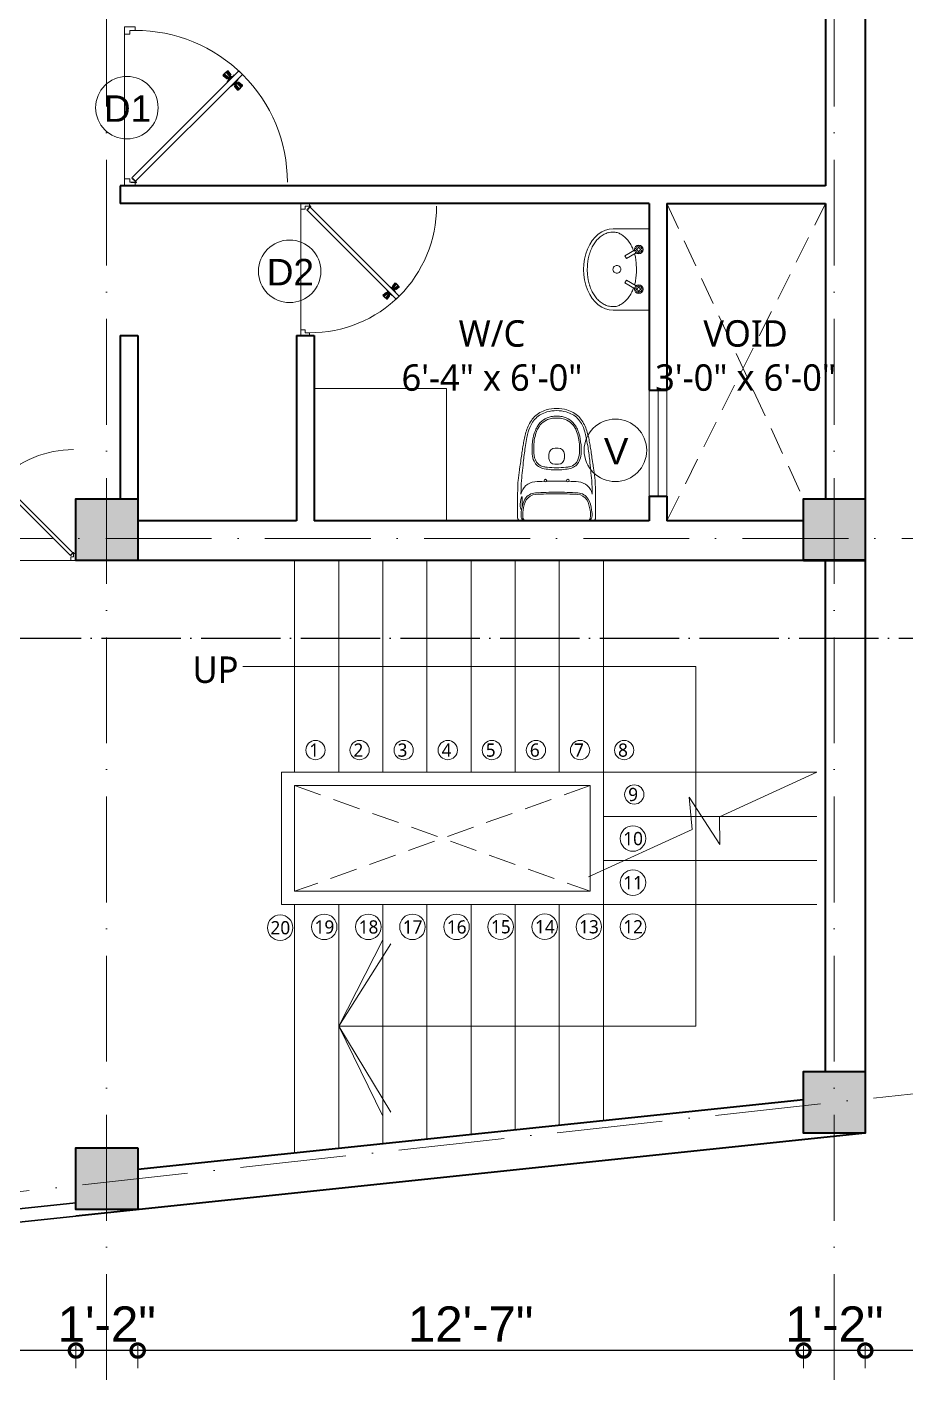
# Model space of a CAD drawing. Header units: inches. Extents: x -71 to 2682309, y -3332 to 801571.
# Drawn here: x 2657715.2 to 2657914.5, y 800659.9 to 800966 of the extents above; entities that cross this region are included whole.
import ezdxf

# ---------------------------------------------------------------- set-up
doc = ezdxf.new("R2010")
doc.units = ezdxf.units.IN
doc.header["$MEASUREMENT"] = 0
doc.header["$PDMODE"] = 99
for name, pattern in [('ACAD_ISO02W100', [15, 12, -3]), ('ACAD_ISO04W100', [30, 24, -3, 0, -3]), ('ACAD_ISO10W100', [18, 12, -3, 0, -3]), ('HIDDEN2', [0.1875, 0.125, -0.0625]), ('SOLID', [0])]:
    doc.linetypes.add(name, pattern=pattern)
for name, color, linetype, lineweight in [('CONC. OUTLINE RA', 150, 'Continuous', 40), ('dimension EA', 251, 'Continuous', 5), ('ele 4', 114, 'Continuous', 9), ('elev 2', 20, 'Continuous', 25), ('FIXTURES', 23, 'Continuous', 9), ('HATCH RA', 8, 'Continuous', 9), ('Overhang EA', 164, 'HIDDEN2', 5), ('PUERTAS', 7, 'Continuous', 13), ('stair EA', 132, 'Continuous', 5), ('STAIR PLAN AND ELEV RA', 124, 'Continuous', 20), ('TEXTURE EA', 8, 'ACAD_ISO10W100', 9), ('wall EA', 24, 'Continuous', 40), ('WALL RA', 42, 'Continuous', 50), ('WALL__HALF_NEW', 42, 'Continuous', 30), ('Win EA', 114, 'Continuous', 5)]:
    doc.layers.add(name, color=color, linetype=linetype, lineweight=lineweight)
for name, color, linetype in [('HACTH', 7, 'Continuous'), ('lettring', 7, 'Continuous'), ('text EA', 7, 'Continuous')]:
    doc.layers.add(name, color=color, linetype=linetype)
doc.styles.add('EAPL', font='arial.ttf', dxfattribs={"height": 8})
doc.styles.get("Standard").update_dxf_attribs({"font": 'arial.ttf'})
doc.dimstyles.new('EA Copy of 1-8', dxfattribs={"dimtxt": 8, "dimasz": 6, "dimexe": 4, "dimexo": 6, "dimgap": 2, "dimtad": 1, "dimdec": 0, "dimzin": 0, "dimdsep": 46, "dimlunit": 3, "dimtxsty": 'EAPL', "dimblk": 'DOTSMALL', "dimcen": -0.09, "dimdle": 6, "dimclrd": 256, "dimclre": 256, "dimclrt": 256, "dimadec": 0, "dimazin": 0, "dimtfac": 8, "dimtdec": 0, "dimtix": 1, "dimtmove": 0, "dimatfit": 3, "dimldrblk": 'OPEN30', "dimfxl": 1, "dimfxlon": 1, "dimtolj": 1, "dimtzin": 0, "dimlwd": -1, "dimlwe": -1, "dimarcsym": 0})

# ---------------------------------------------------------------- blocks, each defined once
blk = doc.blocks.new('COLUMN')
at = {"layer": 'HACTH', "lineweight": 30, "transparency": 33554541}
h = blk.add_hatch(color=256, dxfattribs=at)
h.dxf.hatch_style = 1
h.paths.add_polyline_path([(2659104.19, 784576.38), (2659090.19, 784576.38), (2659090.19, 784562.38), (2659104.19, 784562.38)])
at = {"layer": 'CONC. OUTLINE RA'}
blk.add_lwpolyline([(2659090.19, 784576.38), (2659104.19, 784576.38), (2659104.19, 784562.38), (2659090.19, 784562.38)], close=True, dxfattribs=at)
blk = doc.blocks.new('inodor.')
at = {"layer": 'FIXTURES'}
for p, q in [((-0.246, 0.02), (-0.246, 0.15)), ((0.217, 0.0912), (0.217, 0.15)), ((0.246, 0.02), (0.246, 0.15)), ((0, 0), (-0.226, 0)), ((0.226, 0), (0, 0))]:
    blk.add_line(p, q, dxfattribs=at)
for points in [[(0.01, 0.4589, 0.007027), (0, 0.459, 0.007027), (-0.01, 0.4589, 0.007027)], [(-0.0121, 0.3572, 0.008513), (0, 0.357, 0.008513), (0.0121, 0.3572)], [(-0.2211, 0.0693, -0.08544), (-0.1997, 0.1377, -0.239157), (-0.1333, 0.1768, -0.016156), (0, 0.181)], [(-0.2112, 0.0677, -0.085204), (-0.191, 0.1327, -0.237532), (-0.1326, 0.1669, -0.016156), (0, 0.171, -0.016156)], [(-0.1377, 0.2467, -0.007095), (-0.0772, 0.2497, -0.016156)], [(-0.0635, 0.2501, -0.007449), (0.0001, 0.251, -0.016156)], [(0.0635, 0.2501, 0.007449), (-0.0001, 0.251, 0.016156)], [(0.2211, 0.0693, 0.08544), (0.1997, 0.1377, 0.239157), (0.1333, 0.1768, 0.016156), (0, 0.181)], [(0.2112, 0.0677, 0.085204), (0.191, 0.1327, 0.237532), (0.1327, 0.1669, 0.016156), (0, 0.171, 0.016156)], [(0.1377, 0.2467, 0.007095), (0.0772, 0.2497, 0.016156)], [(-0.1947, 0, -0.302605), (-0.2228, 0.0216, -0.077585), (-0.2211, 0.0693, -0.004437)], [(0.1947, 0, 0.302605), (0.2228, 0.0216, 0.077585), (0.2211, 0.0693, 0.004437)]]:
    blk.add_lwpolyline(points, format="xyb", dxfattribs=at)
for centre in [(-0.0705, 0.254), (0.0705, 0.254)]:
    blk.add_circle(centre, 0.008, dxfattribs=at)
for centre, radius, start, end in [((-0.027, 0.5421), 0.1612, 118.93048, 134.32098), ((-0.0073, 0.5111), 0.1979, 106.94922, 119.59914), ((0.0106, 0.4624), 0.2357, 107.76105, 117.78456), ((-0.0037, 0.457), 0.251, 89.14556, 104.11723), ((0, 0.458), 0.237, 90, 105), ((0.0037, 0.457), 0.251, 75.88277, 90.85444), ((0, 0.458), 0.237, 75, 90), ((-0.0106, 0.4624), 0.2357, 62.21544, 72.23895), ((0.0073, 0.5111), 0.1979, 60.40086, 73.05078), ((0.027, 0.5421), 0.1612, 45.67902, 61.06952), ((0.0287, 0.5029), 0.2285, 137.45374, 158.47838), ((-0.0053, 0.5203), 0.1778, 148.10609, 166.7742), ((-0.0299, 0.5438), 0.1447, 134.8393, 150.85872), ((0.0264, 0.5059), 0.173, 147.15489, 158.07455), ((-0.0265, 0.5405), 0.1495, 119.15565, 134.85781), ((-0.02, 0.5397), 0.1157, 123.11965, 148.72117), ((-0.0549, 0.5591), 0.066, 136.368, 151.72993), ((0.0096, 0.5066), 0.1491, 119.9381, 138.87188), ((-0.0172, 0.5503), 0.1086, 99.40647, 127.45796), ((-0.0158, 0.5343), 0.1126, 98.81673, 115.76904), ((-0.005, 0.4865), 0.1736, 88.22004, 100), ((-0.0202, 0.5525), 0.106, 97.8783, 97.99982), ((-0.005, 0.4865), 0.1616, 88.22004, 100), ((0.005, 0.4865), 0.1736, 80, 91.77996), ((0.005, 0.4865), 0.1616, 80, 91.77996), ((0.0158, 0.5343), 0.1126, 64.23096, 81.18327), ((0.0202, 0.5525), 0.106, 82.00018, 82.1217), ((0.0172, 0.5503), 0.1086, 52.54204, 80.59353), ((-0.0096, 0.5066), 0.1491, 41.12812, 60.0619), ((0.02, 0.5397), 0.1157, 31.27883, 56.88035), ((0.0265, 0.5405), 0.1495, 45.14219, 60.84435), ((0.0549, 0.5591), 0.066, 28.27007, 43.632), ((-0.0264, 0.5059), 0.173, 21.92545, 32.84511), ((0.0299, 0.5438), 0.1447, 29.14128, 45.1607), ((-0.0287, 0.5029), 0.2285, 21.52162, 42.54626), ((0.0053, 0.5203), 0.1778, 13.2258, 31.89391), ((3.3385, -0.1783), 3.6096, 168.96347, 169.54888), ((1.9474, 0.0287), 2.2055, 166.34606, 167.32186), ((-2.0212, 0.8332), 1.8598, 348.9001, 350.49375), ((0.0914, 0.479), 0.2957, 158.62573, 166.25), ((0.3012, 0.4245), 0.4987, 164.10771, 168.24279), ((0.0856, 0.4786), 0.2381, 157.30466, 175.17999), ((0.2462, 0.4501), 0.3912, 169.49214, 176.99611), ((0.108, 0.4746), 0.2508, 159.23433, 169.21768), ((-0.0144, 0.5238), 0.1189, 146.00206, 160.52528), ((0.0144, 0.5238), 0.1189, 19.47472, 33.99794), ((-0.108, 0.4746), 0.2508, 10.78232, 20.76567), ((-0.0856, 0.4786), 0.2381, 4.82001, 22.69534), ((-0.2462, 0.4501), 0.3912, 3.00389, 10.50786), ((-0.3012, 0.4245), 0.4987, 11.75721, 15.89229), ((-0.0914, 0.479), 0.2957, 13.75, 21.37427), ((2.0212, 0.8332), 1.8598, 189.50625, 191.0999), ((-1.9474, 0.0287), 2.2055, 12.67814, 13.65394), ((-3.3385, -0.1783), 3.6096, 10.45112, 11.03653), ((1.4962, 0.1679), 1.7347, 171.00795, 172.36947), ((-1.4983, 0.6625), 1.3005, 350.10224, 351.7743), ((2.6372, 0.0516), 2.865, 171.49747, 173.37575), ((0.2, 0.4492), 0.3551, 172.00263, 184.67475), ((0.2845, 0.4587), 0.4291, 178.40569, 186.19484), ((-0.0088, 0.4189), 0.04, 91.61035, 178.1961), ((0.0088, 0.4189), 0.04, 1.8039, 88.38965), ((-0.2845, 0.4587), 0.4291, 353.80516, 1.59431), ((-0.2, 0.4492), 0.3551, 355.32525, 7.99737), ((-2.6372, 0.0516), 2.865, 6.62425, 8.50253), ((1.4983, 0.6625), 1.3005, 188.2257, 189.89776), ((-1.4962, 0.1679), 1.7347, 7.63053, 8.99205), ((0.3906, 0.2338), 0.6316, 169.33468, 171.92886), ((24.5701, -3.2455), 25.0595, 171.63952, 171.74931), ((-7.4261, 1.0747), 7.2506, 353.51267, 354.51799), ((-0.0457, 0.4256), 0.1084, 182.81716, 207.24811), ((-0.0472, 0.425), 0.0958, 187.5458, 223.004), ((-0.0663, 0.4115), 0.0836, 205.157, 254.34811), ((-0.0745, 0.3991), 0.0581, 222.77648, 264.10841), ((-0.0571, 0.4156), 0.0779, 252.50256, 268.58197), ((0.3365, 0.408), 0.3855, 178.1961, 182.1137), ((-0.0108, 0.3952), 0.038, 182.1137, 268.04905), ((0.0108, 0.3952), 0.038, 271.95095, 357.8863), ((-0.3365, 0.408), 0.3855, 357.8863, 1.8039), ((0.0571, 0.4156), 0.0779, 271.41803, 287.49744), ((0.0745, 0.3991), 0.0581, 275.89159, 317.22352), ((0.0663, 0.4115), 0.0836, 285.65189, 334.843), ((0.0472, 0.425), 0.0958, 316.996, 352.4542), ((0.0457, 0.4256), 0.1084, 332.75189, 357.18284), ((7.4261, 1.0747), 7.2506, 185.48201, 186.48733), ((-24.5701, -3.2455), 25.0595, 8.25069, 8.36048), ((-0.3906, 0.2338), 0.6316, 8.07114, 10.66532), ((-7.5503, 1.1579), 7.3631, 352.95074, 353.48555), ((1.934, 0.136), 2.1592, 176.82606, 179.11181), ((0.0024, 0.7408), 0.4198, 257.44549, 269.67915), ((0.0216, 1.439), 1.1042, 265.81342, 268.87997), ((-0.0216, 1.439), 1.1042, 271.12003, 274.18658), ((-0.0024, 0.7408), 0.4198, 270.32085, 282.55451), ((-1.934, 0.136), 2.1592, 0.88819, 3.17394), ((7.5503, 1.1579), 7.3631, 186.51445, 187.04926), ((1.934, 0.136), 2.1801, 176.89091, 179.63193), ((-0.1274, 0.1472), 0.1, 95.91249, 167.1561), ((0.1274, 0.1472), 0.1, 12.8439, 84.08751), ((-1.934, 0.136), 2.1801, 0.36807, 3.10909), ((0.2195, 0.1488), 0.00279, 14.85125, 154.69891), ((0.0235, 0.0968), 0.2056, 358.35429, 14.85125), ((0.1809, 0.0924), 0.0481, 339.92654, 358.2641), ((-0.226, 0.02), 0.02, 180, 270), ((-0.0694, 0.0399), 0.1446, 168.91936, 188.79266), ((-0.1915, 0.021), 0.021, 188.79266, 269.99231), ((0.1915, 0.021), 0.021, 270, 351.19966), ((0.0694, 0.0399), 0.1446, 351.19966, 11.07295), ((0.2218, 0.0774), 0.0046, 254.91375, 339.92654), ((0.226, 0.02), 0.02, 270, 0)]:
    blk.add_arc(centre, radius, start, end, dxfattribs=at)
blk = doc.blocks.new('sds')
at = {"layer": 'FIXTURES'}
for p, q in [((-2218.56, -25975.94), (-2230.13, -25975.94)), ((-2230.13, -26001.99), (-2230.13, -25975.94)), ((-2227.24, -25982.55), (-2227.51, -25982.55)), ((-2227.23, -25982.8), (-2227.51, -25982.8)), ((-2226.88, -25982.19), (-2226.88, -25981.92)), ((-2226.88, -25983.15), (-2226.88, -25983.42)), ((-2226.63, -25982.19), (-2226.63, -25981.92)), ((-2226.63, -25983.15), (-2226.63, -25983.42)), ((-2226.28, -25982.55), (-2226.01, -25982.55)), ((-2226.27, -25982.8), (-2226.01, -25982.8)), ((-2225.93, -25983.77), (-2222.84, -25985.59)), ((-2225.4, -25982.92), (-2222.33, -25984.73)), ((-2222.84, -25985.59), (-2222.33, -25984.73)), ((-2210.38, -25987.33), (-2210.61, -25985.7)), ((-2210.31, -25988.99), (-2210.38, -25987.33)), ((-2226.05, -25989.04), (-2225.98, -25990.85)), ((-2225.93, -25994.26), (-2222.84, -25992.44)), ((-2222.84, -25992.44), (-2222.33, -25993.3)), ((-2227.24, -25995.23), (-2227.51, -25995.23)), ((-2227.23, -25995.48), (-2227.51, -25995.48)), ((-2226.88, -25994.88), (-2226.88, -25994.61)), ((-2226.88, -25995.84), (-2226.88, -25996.11)), ((-2226.63, -25994.88), (-2226.63, -25994.61)), ((-2226.63, -25995.84), (-2226.63, -25996.11)), ((-2226.28, -25995.23), (-2226.01, -25995.23)), ((-2226.27, -25995.48), (-2226.01, -25995.48)), ((-2225.4, -25995.11), (-2222.33, -25993.3)), ((-2218.56, -26001.99), (-2230.13, -26001.99))]:
    blk.add_line(p, q, dxfattribs=at)
for centre, radius in [((-2226.76, -25982.67), 1.38), ((-2227.76, -25982.67), 0.28), ((-2226.76, -25982.67), 0.5), ((-2226.76, -25981.67), 0.28), ((-2226.76, -25983.67), 0.28), ((-2225.76, -25982.67), 0.28), ((-2226.76, -25995.36), 1.38), ((-2227.76, -25995.36), 0.28), ((-2226.76, -25995.36), 0.5), ((-2226.76, -25994.36), 0.28), ((-2226.76, -25996.36), 0.28), ((-2225.76, -25995.36), 0.28)]:
    blk.add_circle(centre, radius, dxfattribs=at)
for centre, start, end in [((-2226.76, -25982.67), 106.4413, 164.0789), ((-2226.76, -25982.67), 195.2407, 254.2093), ((-2226.76, -25982.67), 16.12, 74.0884), ((-2226.76, -25982.67), 286.2342, 343.9047), ((-2226.76, -25995.36), 106.4413, 164.0789), ((-2226.76, -25995.36), 195.2407, 254.2093), ((-2226.76, -25995.36), 16.12, 74.0884), ((-2226.76, -25995.36), 286.2342, 343.9047)]:
    blk.add_arc(centre, 1, start, end, dxfattribs=at)
for centre, major_axis, ratio, start_param, end_param in [((-2216.61, -25985.07), (6.04, 6.04), 1, 1.504232, 1.678661), ((-2216.98, -25984.64), (5.64, 5.64), 1, 1.316574, 1.504228), ((-2218.35, -25982.32), (3.74, 3.74), 1, 1.07685, 1.316569), ((-2218.61, -25981.43), (3.08, 3.08), 1, 0.7743, 1.076864), ((-2218.53, -25988.96), (0, 13.02), 0.724155, 3.137771, 6.287008), ((-2218.63, -25983.26), (4.37, -4.37), 1, 2.10183, 2.345085), ((-2218.79, -25983.88), (4.83, -4.83), 1, 1.883698, 2.101826), ((-2218.81, -25983.92), (4.86, -4.86), 1, 1.666395, 1.883698), ((-2220.42, -25985.87), (6.65, 6.65), 1, -0.057615, 0.095594), ((-2221.54, -25986.86), (7.7, 7.7), 1, -0.198771, -0.057619), ((-2214.31, -25987.09), (8.17, 8.17), 1, 1.947834, 2.000745), ((-2212.07, -25988.06), (9.9, -9.9), 1, 3.403712, 3.518621), ((-2214.97, -25986.38), (7.53, 7.53), 1, 1.678651, 1.83291), ((-2220.56, -25986.21), (6.87, 6.87), 1, -0.358811, -0.198757), ((-2224.57, -25988.03), (9.99, 9.99), 1, -0.489263, -0.358825), ((-2228.69, -25989.29), (13.03, -13.03), 1, 0.981453, 1.081552), ((-2204.11, -25989), (15.52, 15.52), 1, 2.187096, 2.357684), ((-2212.86, -25987.51), (9.24, 9.24), 1, 2.087856, 2.187093), ((-2219.77, -25989.01), (0.884, 0.884), 1, 0.785401, 2.356222), ((-2219.77, -25989.01), (0.884, -0.884), 1, 0.78537, 2.356192), ((-2204.11, -25989.03), (15.52, -15.52), 1, 4.010318, 4.096091), ((-2219.77, -25989.01), (0.884, 0.884), 1, 2.356182, 3.927004), ((-2219.77, -25989.01), (0.884, -0.884), 1, 5.49779, 7.068611), ((-2228.69, -25988.74), (13.03, 13.03), 1, -1.081552, -0.983033), ((-2226.09, -25989.26), (11.16, -11.16), 1, 0.587777, 0.802642), ((-2212.86, -25990.52), (9.24, -9.24), 1, 4.096092, 4.195322), ((-2214.31, -25990.94), (8.17, -8.17), 1, 4.282431, 4.335351), ((-2212.07, -25989.97), (9.9, -9.9), 1, 4.335361, 4.45027), ((-2220.56, -25991.82), (6.87, -6.87), 1, 0.198757, 0.358811), ((-2224.57, -25989.99), (9.99, -9.99), 1, 0.358825, 0.489263), ((-2214.97, -25991.65), (7.53, 7.53), 1, 2.879479, 3.033738), ((-2216.61, -25992.96), (6.04, -6.04), 1, 4.604524, 4.778953), ((-2216.98, -25993.39), (5.64, 5.64), 1, 3.208161, 3.395815), ((-2218.35, -25995.71), (3.74, 3.74), 1, 3.395821, 3.63554), ((-2218.61, -25996.6), (3.08, 3.08), 1, 3.635527, 3.93809), ((-2218.63, -25994.77), (4.37, -4.37), 1, 5.508897, 5.752153), ((-2218.79, -25994.15), (4.83, 4.83), 1, 4.181359, 4.399487), ((-2218.81, -25994.11), (4.86, -4.86), 1, 5.970284, 6.187586), ((-2220.42, -25992.16), (6.65, -6.65), 1, 6.187591, 6.3408), ((-2221.54, -25991.17), (7.7, 7.7), 1, -1.513178, -1.372025)]:
    blk.add_ellipse(centre, major_axis=major_axis, ratio=ratio, start_param=start_param, end_param=end_param, dxfattribs=at)
blk = doc.blocks.new('3ft')
at = {"layer": 'PUERTAS', "color": 6}
for p, q in [((1.01, 2.52), (25.23, 26.74)), ((26.05, 25.92), (1.77, 1.64)), ((26.05, 25.92), (25.23, 26.74)), ((0, 2.4), (0, 0)), ((0.72, 2.4), (0, 2.4)), ((1.6, 0), (0, 0)), ((0.72, 1.52), (0.72, 2.44)), ((0.8, 1.52), (0.72, 1.52)), ((0.8, 1.52), (0.8, 2.41)), ((0.8, 1.2), (0.8, 1.52)), ((1.6, 1.2), (0.8, 1.2)), ((1.57, 1.84), (0.94, 2.47)), ((1.63, 1.89), (0.97, 2.55)), ((1.63, 1.89), (1.57, 1.84)), ((1.77, 1.64), (1.57, 1.84)), ((1.6, 0), (1.6, 1.2)), ((34.4, 0), (34.4, 1.2)), ((34.4, 1.2), (35.2, 1.2)), ((34.4, 0), (36, 0)), ((35.2, 1.2), (35.2, 2.4)), ((35.2, 2.4), (36, 2.4)), ((36, 0), (36, 2.4))]:
    blk.add_line(p, q, dxfattribs=at)
at = {"layer": 'PUERTAS', "color": 8}
for p, q in [((22.57, 24.94), (21.65, 25.68)), ((22.63, 24.99), (21.69, 25.75)), ((22.74, 25.1), (21.84, 25.9)), ((22.13, 26.28), (21.98, 26.13)), ((22.88, 25.24), (22.01, 26.06)), ((22.13, 26.28), (22.27, 26.42)), ((22.29, 26.41), (22.27, 26.42)), ((23.16, 25.52), (22.34, 26.39)), ((23.3, 25.66), (22.5, 26.56)), ((23.41, 25.77), (22.65, 26.71)), ((22.69, 24.32), (23.02, 24.83)), ((23.46, 25.83), (22.72, 26.75)), ((22.95, 24.96), (22.84, 25.07)), ((22.98, 24.99), (22.86, 25.1)), ((23.03, 25.04), (22.91, 25.15)), ((22.91, 24.53), (23.1, 24.91)), ((23.11, 25.12), (22.99, 25.23)), ((23.13, 24.76), (23.18, 24.99)), ((23.28, 25.3), (23.17, 25.41)), ((23.36, 25.37), (23.25, 25.49)), ((23.31, 24.94), (23.28, 25.08)), ((23.41, 25.43), (23.3, 25.54)), ((23.46, 25.09), (23.32, 25.13)), ((23.44, 25.45), (23.33, 25.56)), ((23.64, 25.27), (23.41, 25.22)), ((23.87, 25.49), (23.49, 25.3)), ((24.08, 25.71), (23.57, 25.38)), ((24.8, 24.56), (24.61, 24.18)), ((25.02, 24.77), (24.68, 24.26)), ((23.63, 23.38), (24.14, 23.72)), ((23.84, 23.6), (24.22, 23.79)), ((24.07, 23.82), (24.3, 23.88)), ((24.25, 24), (24.39, 23.97)), ((24.25, 23.26), (24.99, 22.34)), ((24.27, 23.64), (24.38, 23.53)), ((24.3, 23.67), (24.41, 23.56)), ((24.3, 23.32), (25.06, 22.38)), ((24.35, 23.72), (24.46, 23.61)), ((24.4, 24.15), (24.43, 24.01)), ((24.41, 23.43), (25.2, 22.53)), ((24.43, 23.8), (24.54, 23.69)), ((24.58, 24.33), (24.52, 24.1)), ((24.55, 23.57), (25.37, 22.7)), ((24.6, 23.97), (24.72, 23.86)), ((24.68, 24.05), (24.79, 23.94)), ((24.73, 24.1), (24.85, 23.99)), ((24.76, 24.13), (24.87, 24.02)), ((24.83, 23.85), (25.7, 23.03)), ((24.97, 23.99), (25.87, 23.2)), ((25.08, 24.1), (26.02, 23.34)), ((25.14, 24.15), (26.06, 23.41)), ((25.58, 22.82), (25.43, 22.67)), ((25.58, 22.82), (25.73, 22.97)), ((25.72, 22.98), (25.73, 22.97)), ((0, 0), (36, 0))]:
    blk.add_line(p, q, dxfattribs=at)
at = {"layer": 'PUERTAS', "color": 1}
for p, q in [((21.67, 25.73), (22.17, 26.23)), ((22.49, 24.95), (21.67, 25.61)), ((21.7, 25.82), (22.14, 26.26)), ((21.73, 25.79), (21.7, 25.82)), ((22.58, 26.7), (22.14, 26.26)), ((22.67, 26.73), (22.17, 26.23)), ((22.61, 26.67), (22.58, 26.7)), ((22.6, 24.96), (23.02, 25.38)), ((22.61, 24.25), (22.92, 24.72)), ((22.7, 25.07), (22.71, 25.06)), ((23.45, 25.91), (22.79, 26.73)), ((22.82, 25.06), (23.08, 25.32)), ((22.94, 24.95), (22.83, 25.07)), ((22.92, 24.72), (22.92, 24.72)), ((22.93, 24.94), (23.19, 25.21)), ((22.93, 24.84), (22.93, 24.83)), ((23.44, 25.81), (23.02, 25.38)), ((23.34, 25.58), (23.08, 25.32)), ((23.46, 25.47), (23.19, 25.21)), ((23.33, 25.7), (23.34, 25.69)), ((23.45, 25.46), (23.33, 25.57)), ((23.57, 25.47), (23.57, 25.47)), ((24.15, 25.79), (23.68, 25.48)), ((23.68, 25.48), (23.68, 25.48)), ((24.27, 25.78), (24.26, 25.79)), ((25.1, 24.84), (24.79, 24.38)), ((25.09, 24.96), (25.1, 24.95)), ((22.62, 24.13), (22.61, 24.14)), ((23.44, 23.31), (23.45, 23.3)), ((23.56, 23.3), (24.03, 23.61)), ((24.03, 23.61), (24.03, 23.62)), ((24.14, 23.62), (24.14, 23.62)), ((24.25, 23.62), (24.51, 23.89)), ((24.26, 23.29), (24.69, 23.71)), ((24.26, 23.63), (24.37, 23.52)), ((24.26, 23.18), (24.92, 22.37)), ((24.37, 23.52), (24.63, 23.77)), ((24.37, 23.4), (24.37, 23.4)), ((24.78, 24.15), (24.51, 23.89)), ((24.89, 24.03), (24.63, 23.77)), ((25.11, 24.14), (24.69, 23.71)), ((24.77, 24.14), (24.88, 24.03)), ((24.79, 24.38), (24.78, 24.37)), ((24.78, 24.26), (24.78, 24.26)), ((25, 24.03), (25, 24.03)), ((25.04, 22.36), (25.54, 22.86)), ((25.1, 22.42), (25.13, 22.39)), ((25.13, 22.39), (25.57, 22.83)), ((25.22, 24.14), (26.03, 23.48)), ((26.04, 23.37), (25.54, 22.86)), ((26.01, 23.27), (25.57, 22.83)), ((25.98, 23.3), (26.01, 23.27))]:
    blk.add_line(p, q, dxfattribs=at)
at = {"layer": 'PUERTAS', "color": 2}
for p, q in [((21.99, 26.11), (21.98, 26.13)), ((25.42, 22.68), (25.43, 22.67))]:
    blk.add_line(p, q, dxfattribs=at)
at = {"layer": 'PUERTAS', "color": 6}
for radius in [0.155, 0.0752]:
    blk.add_circle((0.82, 2.56), radius, dxfattribs=at)
blk.add_arc((0.82, 2.56), 34.38, 359.7285, 90.0333, dxfattribs=at)
at = {"layer": 'PUERTAS', "color": 1}
for centre, start, end in [((22.54, 25.01), 231.0764, 315), ((22.73, 26.68), 38.9236, 135), ((22.77, 25.12), 225, 315), ((22.99, 24.89), 135, 219.7428), ((22.87, 24.78), 315, 39.7428), ((23.28, 25.63), 315, 45), ((23.39, 25.86), 315, 38.9236), ((23.51, 25.41), 50.2572, 135), ((23.62, 25.53), 230.2572, 315), ((24.2, 25.73), 45, 135), ((25.04, 24.89), 315, 45), ((22.67, 24.2), 135, 225), ((23.51, 23.36), 225, 315), ((24.09, 23.56), 50.2572, 135), ((24.2, 23.68), 230.2572, 315), ((24.32, 23.23), 135, 218.9236), ((24.42, 23.46), 135, 225), ((24.84, 24.31), 135, 219.7428), ((24.72, 24.21), 315, 39.7428), ((24.94, 23.98), 45, 135), ((24.98, 22.42), 218.9236, 315), ((25.17, 24.08), 51.0764, 135), ((25.98, 23.42), 315, 51.0764)]:
    blk.add_arc(centre, 0.08, start, end, dxfattribs=at)
blk = doc.blocks.new('*U327')
at = {"color": 3, "xscale": -1}
blk.add_blockref('3ft', (42, 0), dxfattribs=at)
blk = doc.blocks.new('_DotSmall')
at = {"color": 0, "linetype": 'ByBlock', "const_width": 0.5}
blk.add_lwpolyline([(-0.0625, 0, 1), (0.0625, 0, 1)], format="xyb", close=True, dxfattribs=at)
blk = doc.blocks.new('*D373')
at = {"layer": 'Defpoints', "color": 0, "transparency": 16777216}
for p in [(2657678.27, 800849.53), (2657726.27, 800849.53), (2657726.27, 800665.87)]:
    blk.add_point(p, dxfattribs=at)
at = {"layer": 'dimension EA', "transparency": 16777216}
for p, q in [((2657672.27, 800665.87), (2657732.27, 800665.87)), ((2657678.27, 800666.87), (2657678.27, 800661.87)), ((2657726.27, 800666.87), (2657726.27, 800661.87))]:
    blk.add_line(p, q, dxfattribs=at)
at = {"layer": 'dimension EA', "transparency": 16777216, "xscale": 6, "yscale": 6, "zscale": 6, "rotation": 180}
blk.add_blockref('_DotSmall', (2657678.27, 800665.87), dxfattribs=at)
at = {"layer": 'dimension EA', "transparency": 16777216, "xscale": 6, "yscale": 6, "zscale": 6}
blk.add_blockref('_DotSmall', (2657726.27, 800665.87), dxfattribs=at)
at = {"layer": 'dimension EA', "transparency": 16777216, "insert": (2657702.27, 800671.87), "char_height": 8, "attachment_point": 5, "style": 'EAPL'}
blk.add_mtext("\\A1;4'", dxfattribs=at)
blk = doc.blocks.new('_Open30')
at = {"color": 0, "linetype": 'ByBlock', "lineweight": -2}
for p, q in [((-1, 0.268), (0, 0)), ((0, 0), (-1, -0.268)), ((0, 0), (-1, 0))]:
    blk.add_line(p, q, dxfattribs=at)
blk = doc.blocks.new('*D374')
at = {"layer": 'Defpoints', "color": 0, "transparency": 16777216}
for p in [(2657726.27, 800849.53), (2657740.27, 800702.37), (2657740.27, 800665.87)]:
    blk.add_point(p, dxfattribs=at)
at = {"layer": 'dimension EA', "transparency": 16777216}
for p, q in [((2657726.27, 800665.87), (2657720.27, 800665.87)), ((2657726.27, 800666.87), (2657726.27, 800661.87)), ((2657726.27, 800665.87), (2657740.27, 800665.87)), ((2657740.27, 800666.87), (2657740.27, 800661.87)), ((2657740.27, 800665.87), (2657746.27, 800665.87))]:
    blk.add_line(p, q, dxfattribs=at)
at = {"layer": 'dimension EA', "transparency": 16777216, "xscale": 6, "yscale": 6, "zscale": 6}
blk.add_blockref('_DotSmall', (2657726.27, 800665.87), dxfattribs=at)
at = {"layer": 'dimension EA', "transparency": 16777216, "xscale": 6, "yscale": 6, "zscale": 6, "rotation": 180}
blk.add_blockref('_DotSmall', (2657740.27, 800665.87), dxfattribs=at)
at = {"layer": 'dimension EA', "transparency": 16777216, "insert": (2657733.27, 800671.88), "char_height": 8, "attachment_point": 5, "style": 'EAPL'}
blk.add_mtext('\\A1;1\'-2"', dxfattribs=at)
blk = doc.blocks.new('*D375')
at = {"layer": 'Defpoints', "color": 0, "transparency": 16777216}
for p in [(2657891.27, 800719.66), (2657740.27, 800702.37), (2657891.27, 800665.87)]:
    blk.add_point(p, dxfattribs=at)
at = {"layer": 'dimension EA', "transparency": 16777216}
for p, q in [((2657734.27, 800665.87), (2657897.27, 800665.87)), ((2657740.27, 800666.87), (2657740.27, 800661.87)), ((2657891.27, 800666.87), (2657891.27, 800661.87))]:
    blk.add_line(p, q, dxfattribs=at)
at = {"layer": 'dimension EA', "transparency": 16777216, "xscale": 6, "yscale": 6, "zscale": 6, "rotation": 180}
blk.add_blockref('_DotSmall', (2657740.27, 800665.87), dxfattribs=at)
at = {"layer": 'dimension EA', "transparency": 16777216, "xscale": 6, "yscale": 6, "zscale": 6}
blk.add_blockref('_DotSmall', (2657891.27, 800665.87), dxfattribs=at)
at = {"layer": 'dimension EA', "transparency": 16777216, "insert": (2657815.77, 800671.88), "char_height": 8, "attachment_point": 5, "style": 'EAPL'}
blk.add_mtext('\\A1;12\'-7"', dxfattribs=at)
blk = doc.blocks.new('*D376')
at = {"layer": 'Defpoints', "color": 0, "transparency": 16777216}
for p in [(2657891.27, 800719.66), (2657905.27, 800719.66), (2657905.27, 800665.87)]:
    blk.add_point(p, dxfattribs=at)
at = {"layer": 'dimension EA', "transparency": 16777216}
for p, q in [((2657891.27, 800665.87), (2657885.27, 800665.87)), ((2657891.27, 800666.87), (2657891.27, 800661.87)), ((2657891.27, 800665.87), (2657905.27, 800665.87)), ((2657905.27, 800666.87), (2657905.27, 800661.87)), ((2657905.27, 800665.87), (2657911.27, 800665.87))]:
    blk.add_line(p, q, dxfattribs=at)
at = {"layer": 'dimension EA', "transparency": 16777216, "xscale": 6, "yscale": 6, "zscale": 6}
blk.add_blockref('_DotSmall', (2657891.27, 800665.87), dxfattribs=at)
at = {"layer": 'dimension EA', "transparency": 16777216, "xscale": 6, "yscale": 6, "zscale": 6, "rotation": 180}
blk.add_blockref('_DotSmall', (2657905.27, 800665.87), dxfattribs=at)
at = {"layer": 'dimension EA', "transparency": 16777216, "insert": (2657898.27, 800671.88), "char_height": 8, "attachment_point": 5, "style": 'EAPL'}
blk.add_mtext('\\A1;1\'-2"', dxfattribs=at)
blk = doc.blocks.new('*D377')
at = {"layer": 'Defpoints', "color": 0, "transparency": 16777216}
for p in [(2657583.34, 800849.53), (2657733.27, 800702.37), (2657733.27, 800641.87)]:
    blk.add_point(p, dxfattribs=at)
at = {"layer": 'dimension EA', "transparency": 16777216}
for p, q in [((2657577.34, 800641.87), (2657739.27, 800641.87)), ((2657583.34, 800642.87), (2657583.34, 800637.87)), ((2657733.27, 800642.87), (2657733.27, 800637.87))]:
    blk.add_line(p, q, dxfattribs=at)
at = {"layer": 'dimension EA', "transparency": 16777216, "xscale": 6, "yscale": 6, "zscale": 6, "rotation": 180}
blk.add_blockref('_DotSmall', (2657583.34, 800641.87), dxfattribs=at)
at = {"layer": 'dimension EA', "transparency": 16777216, "xscale": 6, "yscale": 6, "zscale": 6}
blk.add_blockref('_DotSmall', (2657733.27, 800641.87), dxfattribs=at)
at = {"layer": 'dimension EA', "transparency": 16777216, "insert": (2657658.3, 800647.95), "char_height": 8, "attachment_point": 5, "style": 'EAPL'}
blk.add_mtext('\\A1;12\'-6"', dxfattribs=at)
blk = doc.blocks.new('*D378')
at = {"layer": 'Defpoints', "color": 0, "transparency": 16777216}
for p in [(2657898.27, 800719.66), (2657733.27, 800702.37), (2657898.27, 800641.87)]:
    blk.add_point(p, dxfattribs=at)
at = {"layer": 'dimension EA', "transparency": 16777216}
for p, q in [((2657727.27, 800641.87), (2657904.27, 800641.87)), ((2657733.27, 800642.87), (2657733.27, 800637.87)), ((2657898.27, 800642.87), (2657898.27, 800637.87))]:
    blk.add_line(p, q, dxfattribs=at)
at = {"layer": 'dimension EA', "transparency": 16777216, "xscale": 6, "yscale": 6, "zscale": 6, "rotation": 180}
blk.add_blockref('_DotSmall', (2657733.27, 800641.87), dxfattribs=at)
at = {"layer": 'dimension EA', "transparency": 16777216, "xscale": 6, "yscale": 6, "zscale": 6}
blk.add_blockref('_DotSmall', (2657898.27, 800641.87), dxfattribs=at)
at = {"layer": 'dimension EA', "transparency": 16777216, "insert": (2657815.77, 800647.95), "char_height": 8, "attachment_point": 5, "style": 'EAPL'}
blk.add_mtext('\\A1;13\'-9"', dxfattribs=at)
blk = doc.blocks.new('*D539')
at = {"layer": 'Defpoints', "color": 0, "transparency": 16777216}
for p in [(2657905.33, 800715.15), (2657726.33, 800696.38), (2657905.33, 800617.11)]:
    blk.add_point(p, dxfattribs=at)
at = {"layer": 'lettring', "transparency": 16777216}
for p, q in [((2657720.33, 800617.11), (2657911.33, 800617.11)), ((2657726.33, 800618.11), (2657726.33, 800613.11)), ((2657905.33, 800618.11), (2657905.33, 800613.11))]:
    blk.add_line(p, q, dxfattribs=at)
at = {"layer": 'lettring', "transparency": 16777216, "xscale": 6, "yscale": 6, "zscale": 6, "rotation": 180}
blk.add_blockref('_DotSmall', (2657726.33, 800617.11), dxfattribs=at)
at = {"layer": 'lettring', "transparency": 16777216, "xscale": 6, "yscale": 6, "zscale": 6}
blk.add_blockref('_DotSmall', (2657905.33, 800617.11), dxfattribs=at)
at = {"layer": 'lettring', "transparency": 16777216, "insert": (2657815.83, 800623.13), "char_height": 8, "attachment_point": 5, "style": 'EAPL'}
blk.add_mtext('\\A1;14\'-11"', dxfattribs=at)
blk = doc.blocks.new('*D584')
at = {"layer": 'Defpoints', "color": 0, "transparency": 16777216}
for p in [(2657905.33, 801012.52), (2657905.33, 800857.03), (2657934.45, 800857.03)]:
    blk.add_point(p, dxfattribs=at)
at = {"layer": 'lettring', "transparency": 16777216}
for p, q in [((2657934.45, 801018.52), (2657934.45, 800851.03)), ((2657933.45, 801012.52), (2657938.45, 801012.52)), ((2657933.45, 800857.03), (2657938.45, 800857.03))]:
    blk.add_line(p, q, dxfattribs=at)
at = {"layer": 'lettring', "transparency": 16777216, "xscale": 6, "yscale": 6, "zscale": 6}
for p, rotation in [((2657934.45, 801012.52), 90), ((2657934.45, 800857.03), 270)]:
    blk.add_blockref('_DotSmall', p, dxfattribs=dict(at, rotation=rotation))
at = {"layer": 'lettring', "transparency": 16777216, "insert": (2657928.43, 800934.78), "char_height": 8, "attachment_point": 5, "rotation": 90, "style": 'EAPL'}
blk.add_mtext('\\A1;12\'-11"', dxfattribs=at)
blk = doc.blocks.new('*D585')
at = {"layer": 'Defpoints', "color": 0, "transparency": 16777216}
for p in [(2657905.33, 800843.03), (2657905.23, 800729.15), (2657934.45, 800729.15)]:
    blk.add_point(p, dxfattribs=at)
at = {"layer": 'lettring', "transparency": 16777216}
for p, q in [((2657934.45, 800849.03), (2657934.45, 800723.15)), ((2657933.45, 800843.03), (2657938.45, 800843.03)), ((2657933.45, 800729.15), (2657938.45, 800729.15))]:
    blk.add_line(p, q, dxfattribs=at)
at = {"layer": 'lettring', "transparency": 16777216, "xscale": 6, "yscale": 6, "zscale": 6}
for p, rotation in [((2657934.45, 800843.03), 90), ((2657934.45, 800729.15), 270)]:
    blk.add_blockref('_DotSmall', p, dxfattribs=dict(at, rotation=rotation))
at = {"layer": 'lettring', "transparency": 16777216, "insert": (2657928.36, 800786.09), "char_height": 8, "attachment_point": 5, "rotation": 90, "style": 'EAPL'}
blk.add_mtext('\\A1;9\'-6"', dxfattribs=at)
blk = doc.blocks.new('*D586')
at = {"layer": 'Defpoints', "color": 0, "transparency": 16777216}
for p in [(2657905.23, 800729.15), (2657905.23, 800715.15), (2657934.45, 800715.15)]:
    blk.add_point(p, dxfattribs=at)
at = {"layer": 'lettring', "transparency": 16777216}
for p, q in [((2657934.45, 800729.15), (2657934.45, 800735.15)), ((2657933.45, 800729.15), (2657938.45, 800729.15)), ((2657934.45, 800729.15), (2657934.45, 800715.15)), ((2657933.45, 800715.15), (2657938.45, 800715.15)), ((2657934.45, 800715.15), (2657934.45, 800709.15))]:
    blk.add_line(p, q, dxfattribs=at)
at = {"layer": 'lettring', "transparency": 16777216, "xscale": 6, "yscale": 6, "zscale": 6}
for p, rotation in [((2657934.45, 800729.15), 270), ((2657934.45, 800715.15), 90)]:
    blk.add_blockref('_DotSmall', p, dxfattribs=dict(at, rotation=rotation))
at = {"layer": 'lettring', "transparency": 16777216, "insert": (2657928.43, 800722.15), "char_height": 8, "attachment_point": 5, "rotation": 90, "style": 'EAPL'}
blk.add_mtext('\\A1;1\'-2"', dxfattribs=at)
blk = doc.blocks.new('*D589')
at = {"layer": 'Defpoints', "color": 0, "transparency": 16777216}
for p in [(2657898.33, 801019.52), (2657898.33, 800850.03), (2657958.45, 800850.03)]:
    blk.add_point(p, dxfattribs=at)
at = {"layer": 'lettring', "transparency": 16777216}
for p, q in [((2657958.45, 801025.52), (2657958.45, 800844.03)), ((2657957.45, 801019.52), (2657962.45, 801019.52)), ((2657957.45, 800850.03), (2657962.45, 800850.03))]:
    blk.add_line(p, q, dxfattribs=at)
at = {"layer": 'lettring', "transparency": 16777216, "xscale": 6, "yscale": 6, "zscale": 6}
for p, rotation in [((2657958.45, 801019.52), 90), ((2657958.45, 800850.03), 270)]:
    blk.add_blockref('_DotSmall', p, dxfattribs=dict(at, rotation=rotation))
at = {"layer": 'lettring', "transparency": 16777216, "insert": (2657952.43, 800934.78), "char_height": 8, "attachment_point": 5, "rotation": 90, "style": 'EAPL'}
blk.add_mtext('\\A1;14\'-1"', dxfattribs=at)
blk = doc.blocks.new('*D590')
at = {"layer": 'Defpoints', "color": 0, "transparency": 16777216}
for p in [(2657898.33, 800850.03), (2657898.33, 800722.16), (2657958.45, 800722.16)]:
    blk.add_point(p, dxfattribs=at)
at = {"layer": 'lettring', "transparency": 16777216}
for p, q in [((2657958.45, 800856.03), (2657958.45, 800716.16)), ((2657957.45, 800850.03), (2657962.45, 800850.03)), ((2657957.45, 800722.16), (2657962.45, 800722.16))]:
    blk.add_line(p, q, dxfattribs=at)
at = {"layer": 'lettring', "transparency": 16777216, "xscale": 6, "yscale": 6, "zscale": 6}
for p, rotation in [((2657958.45, 800850.03), 90), ((2657958.45, 800722.16), 270)]:
    blk.add_blockref('_DotSmall', p, dxfattribs=dict(at, rotation=rotation))
at = {"layer": 'lettring', "transparency": 16777216, "insert": (2657952.36, 800786.1), "char_height": 8, "attachment_point": 5, "rotation": 90, "style": 'EAPL'}
blk.add_mtext('\\A1;10\'-8"', dxfattribs=at)
blk = doc.blocks.new('*D591')
at = {"layer": 'Defpoints', "color": 0, "transparency": 16777216}
for p in [(2657905.33, 801319.53), (2657905.23, 800714.41), (2657983.19, 800714.4)]:
    blk.add_point(p, dxfattribs=at)
at = {"layer": 'lettring', "transparency": 16777216}
for p, q in [((2657983.28, 801325.52), (2657983.19, 800708.4)), ((2657982.28, 801319.52), (2657987.28, 801319.52)), ((2657982.19, 800714.4), (2657987.19, 800714.4))]:
    blk.add_line(p, q, dxfattribs=at)
at = {"layer": 'lettring', "transparency": 16777216, "xscale": 6, "yscale": 6, "zscale": 6}
for p, rotation in [((2657983.28, 801319.52), 89.99098340801343), ((2657983.19, 800714.4), 269.9909834080134)]:
    blk.add_blockref('_DotSmall', p, dxfattribs=dict(at, rotation=rotation))
at = {"layer": 'lettring', "transparency": 16777216, "insert": (2657977.15, 801016.96), "char_height": 8, "attachment_point": 5, "rotation": 89.991, "style": 'EAPL'}
blk.add_mtext('\\A1;50\'-6"', dxfattribs=at)

msp = doc.modelspace()

# ---------------------------------------------------------------- linework, layer by layer
at = {"linetype": 'ACAD_ISO02W100'}
msp.add_line((2657905.27, 800845.02), (2657891.27, 800845.02), dxfattribs=at)
at = {"layer": 'Defpoints'}
msp.add_lwpolyline([(2657547.22, 801390.72), (2657934.45, 801390.72), (2657934.45, 800665.87), (2657547.22, 800665.87)], close=True, dxfattribs=at)
at = {"layer": 'ele 4', "linetype": 'SOLID'}
for p, q in [((2657856.27, 800859.63), (2657856.27, 800883.63)), ((2657858.27, 800883.63), (2657858.27, 800859.63)), ((2657860.27, 800883.63), (2657860.27, 800859.63))]:
    msp.add_line(p, q, dxfattribs=at)
at = {"layer": 'elev 2', "linetype": 'ACAD_ISO04W100', "ltscale": 0.75}
msp.add_line((2657460.89, 800827.45), (2658032.36, 800827.45), dxfattribs=at)
at = {"layer": 'FIXTURES', "ltscale": 10}
for q in [(2657780.27, 800884.02), (2657810.27, 800854.02)]:
    msp.add_line((2657810.27, 800884.02), q, dxfattribs=at)
at = {"layer": 'HATCH RA'}
msp.add_line((2657905.3, 800872.02), (2657905.27, 800872.02), dxfattribs=at)
at = {"layer": 'Overhang EA', "ltscale": 50}
for p, q in [((2657860.27, 800854.02), (2657896.27, 800926.02)), ((2657860.27, 800926.02), (2657891.27, 800859.02)), ((2657842.87, 800794.02), (2657775.87, 800770.02)), ((2657775.87, 800794.02), (2657842.87, 800770.02))]:
    msp.add_line(p, q, dxfattribs=at)
at = {"layer": 'stair EA'}
for p, q in [((2657775.87, 800797.02), (2657775.87, 800845.02)), ((2657785.87, 800797.02), (2657785.87, 800845.02)), ((2657795.87, 800797.02), (2657795.87, 800845.02)), ((2657805.87, 800797.02), (2657805.87, 800845.02)), ((2657815.87, 800797.02), (2657815.87, 800845.02)), ((2657825.87, 800797.02), (2657825.87, 800845.02)), ((2657835.87, 800797.02), (2657835.87, 800845.02)), ((2657845.87, 800774.84), (2657845.87, 800845.02)), ((2657845.87, 800797.02), (2657772.87, 800797.02)), ((2657772.87, 800767.02), (2657772.87, 800797.02)), ((2657845.87, 800797.02), (2657894.31, 800797.02)), ((2657872.22, 800786.9), (2657894.31, 800797.02)), ((2657842.87, 800794.02), (2657775.87, 800794.02)), ((2657775.87, 800770.02), (2657775.87, 800794.02)), ((2657842.87, 800770.02), (2657842.87, 800794.02)), ((2657872.3, 800780.61), (2657865.33, 800791.4)), ((2657865.33, 800791.4), (2657866.04, 800784.07)), ((2657845.87, 800787.02), (2657872.47, 800787.02)), ((2657872.47, 800787.02), (2657894.31, 800787.02)), ((2657842.51, 800773.29), (2657866.04, 800784.07)), ((2657872.3, 800780.61), (2657872.22, 800786.9)), ((2657845.87, 800777.02), (2657850.64, 800777.02)), ((2657845.87, 800718.18), (2657845.87, 800774.84)), ((2657850.64, 800777.02), (2657894.31, 800777.02)), ((2657842.87, 800770.02), (2657775.87, 800770.02)), ((2657845.87, 800767.02), (2657772.87, 800767.02)), ((2657775.87, 800710.84), (2657775.87, 800767.02)), ((2657785.87, 800711.89), (2657785.87, 800767.02)), ((2657795.87, 800712.93), (2657795.87, 800767.02)), ((2657805.87, 800713.98), (2657805.87, 800767.02)), ((2657815.87, 800715.03), (2657815.87, 800767.02)), ((2657825.87, 800716.08), (2657825.87, 800767.02)), ((2657835.87, 800717.13), (2657835.87, 800767.02)), ((2657845.87, 800767.02), (2657894.31, 800767.02))]:
    msp.add_line(p, q, dxfattribs=at)
for points in [[(2657764.14, 800821.02), (2657866.87, 800821.02), (2657866.87, 800739.45), (2657785.87, 800739.45)], [(2657795.87, 800759.05), (2657785.87, 800739.45), (2657795.87, 800719.05)], [(2657795.87, 800759.05), (2657785.87, 800739.45), (2657795.87, 800719.05)], [(2657797.66, 800758.14), (2657785.87, 800739.45), (2657797.67, 800719.93)], [(2657797.66, 800758.14), (2657785.87, 800739.45), (2657797.67, 800719.93)]]:
    msp.add_lwpolyline(points, dxfattribs=at)
for centre, radius in [((2657780.59, 800802.04), 2.19), ((2657790.59, 800802.04), 2.19), ((2657800.59, 800802.04), 2.19), ((2657810.59, 800802.04), 2.19), ((2657820.59, 800802.04), 2.19), ((2657830.59, 800802.04), 2.19), ((2657840.59, 800802.04), 2.19), ((2657850.59, 800802.04), 2.19), ((2657852.88, 800791.98), 2.19), ((2657852.58, 800781.99), 2.89), ((2657852.58, 800771.99), 2.89), ((2657772.58, 800761.77), 2.89), ((2657782.58, 800761.95), 2.89), ((2657792.58, 800761.95), 2.89), ((2657802.58, 800761.95), 2.89), ((2657812.58, 800761.95), 2.89), ((2657822.58, 800761.99), 2.89), ((2657832.58, 800761.99), 2.89), ((2657842.58, 800761.99), 2.89), ((2657852.58, 800761.99), 2.89)]:
    msp.add_circle(centre, radius, dxfattribs=at)
at = {"layer": 'STAIR PLAN AND ELEV RA'}
msp.add_line((2657764.27, 800845.02), (2657896.27, 800845.02), dxfattribs=at)
at = {"layer": 'TEXTURE EA', "linetype": 'ACAD_ISO10W100', "ltscale": 2}
for p, q in [((2657733.23, 801441.31), (2657733.23, 800587.14)), ((2657898.23, 801441.31), (2657898.23, 800587.14)), ((2657480.34, 800850.02), (2658001.23, 800850.02)), ((2658002.78, 800733.61), (2657480.33, 800676.34))]:
    msp.add_line(p, q, dxfattribs=at)
at = {"layer": 'TEXTURE EA', "linetype": 'ACAD_ISO10W100', "ltscale": 4}
for centre in [(2657737.82, 800947.72), (2657774.73, 800910.62), (2657848.61, 800870.02)]:
    msp.add_circle(centre, 7.09, dxfattribs=at)
at = {"layer": 'wall EA'}
for p, q in [((2657896.27, 801012.51), (2657896.27, 800930.02)), ((2657905.27, 801012.51), (2657905.27, 800859.02)), ((2657896.27, 800930.02), (2657736.27, 800930.02)), ((2657736.27, 800930.02), (2657736.27, 800926.02)), ((2657856.27, 800926.02), (2657736.27, 800926.02)), ((2657856.27, 800926.02), (2657856.27, 800883.63)), ((2657860.27, 800926.02), (2657860.27, 800883.63)), ((2657860.27, 800926.02), (2657896.27, 800926.02)), ((2657896.27, 800926.02), (2657896.27, 800859.02)), ((2657736.27, 800896.02), (2657736.27, 800859.02)), ((2657736.27, 800896.02), (2657740.27, 800896.02)), ((2657740.27, 800896.02), (2657740.27, 800859.02)), ((2657776.27, 800896.02), (2657776.27, 800854.02)), ((2657776.27, 800896.02), (2657780.27, 800896.02)), ((2657780.27, 800896.02), (2657780.27, 800854.02)), ((2657856.27, 800883.63), (2657860.27, 800883.63)), ((2657856.27, 800859.63), (2657856.27, 800854.02)), ((2657856.27, 800859.63), (2657860.27, 800859.63)), ((2657860.27, 800859.63), (2657860.27, 800854.02)), ((2657776.27, 800854.02), (2657740.27, 800854.02)), ((2657856.27, 800854.02), (2657780.27, 800854.02)), ((2657891.27, 800854.02), (2657860.27, 800854.02)), ((2657891.27, 800845.02), (2657740.27, 800845.02)), ((2657896.27, 800729.15), (2657896.27, 800845.02)), ((2657905.27, 800845.02), (2657905.27, 800715.15)), ((2657891.27, 800722.73), (2657740.27, 800706.9)), ((2657905.27, 800715.15), (2657726.27, 800696.38))]:
    msp.add_line(p, q, dxfattribs=at)
at = {"layer": 'WALL RA'}
msp.add_line((2657905.27, 800845.02), (2657891.27, 800845.02), dxfattribs=at)
at = {"layer": 'WALL__HALF_NEW'}
for p, q in [((2657726.27, 800699.4), (2657681.27, 800694.68)), ((2657726.27, 800696.38), (2657678.27, 800691.35))]:
    msp.add_line(p, q, dxfattribs=at)

# ---------------------------------------------------------------- block references
at = {"layer": 'FIXTURES'}
for name, p, xscale, yscale, zscale, rotation in [('sds', (2656276.34, 782499.55), 0.7084343615000026, 0.7084343619178981, 0.7084343619190591, 179.9998945865451), ('inodor.', (2657835.27, 800854.02), -35.96043265240441, 35.96043265191838, 35.96043265201757, 359.9999390247187)]:
    msp.add_blockref(name, p, dxfattribs=dict(at, xscale=xscale, yscale=yscale, zscale=zscale, rotation=rotation))
at = {"layer": 'HATCH RA', "lineweight": 30, "rotation": 270}
for p in [(1873163.89, 3459949.21), (1873328.89, 3459949.21), (1873328.89, 3459819.34), (1873163.89, 3459802.04)]:
    msp.add_blockref('COLUMN', p, dxfattribs=at)
at = {"layer": 'Win EA', "rotation": 270}
for p, xscale, yscale, zscale in [((2657737.28, 800972.02), 0.9999536188852894, 0.9999536188852894, 0.9999536188852894), ((2657777.27, 800891.02), -0.8333366820079391, 0.8333366820079391, 0.8333366820079391)]:
    msp.add_blockref('*U327', p, dxfattribs=dict(at, xscale=xscale, yscale=yscale, zscale=zscale))
at = {"layer": 'Win EA', "xscale": 0.6812915640384177, "yscale": 0.6812915640384177, "zscale": 0.6812915640384177}
msp.add_blockref('*U327', (2657697.62, 800845.02), dxfattribs=at)

# ---------------------------------------------------------------- texts
at = {"layer": 'text EA', "attachment_point": 2}
for s, insert, char_height, width in [('D1', (2657737.98, 800950.52), 6, 11.1695), ('D2', (2657774.9, 800913.42), 6, 11.1695), ('{\\fTrebuchet MS|b0|i0|c0|p34;W/C\\P6\'-4" x 6\'-0"}', (2657820.61, 800899.52), 6, 87.9157), ('{\\fTrebuchet MS|b0|i0|c0|p34;VOID\\P3\'-0" x 6\'-0"}', (2657878.11, 800899.52), 6, 87.9157), ('{\\fTrebuchet MS|b0|i0|c0|p34;UP}', (2657757.92, 800823.27), 6, 68.293), ('{\\fTrebuchet MS|b0|i0|c0|p34;1}', (2657780.32, 800803.54), 3, 8.1411), ('{\\fTrebuchet MS|b0|i0|c0|p34;2}', (2657790.32, 800803.54), 3, 8.1411), ('{\\fTrebuchet MS|b0|i0|c0|p34;3}', (2657800.32, 800803.54), 3, 8.1411), ('{\\fTrebuchet MS|b0|i0|c0|p34;4}', (2657810.32, 800803.54), 3, 8.1411), ('{\\fTrebuchet MS|b0|i0|c0|p34;5}', (2657820.32, 800803.54), 3, 8.1411), ('{\\fTrebuchet MS|b0|i0|c0|p34;6}', (2657830.32, 800803.54), 3, 8.1411), ('{\\fTrebuchet MS|b0|i0|c0|p34;7}', (2657840.32, 800803.54), 3, 8.1411), ('{\\fTrebuchet MS|b0|i0|c0|p34;8}', (2657850.32, 800803.54), 3, 8.1411), ('{\\fTrebuchet MS|b0|i0|c0|p34;9}', (2657852.62, 800793.48), 3, 8.1411), ('{\\fTrebuchet MS|b0|i0|c0|p34;10}', (2657852.62, 800783.48), 3, 8.1411), ('{\\fTrebuchet MS|b0|i0|c0|p34;11}', (2657852.62, 800773.48), 3, 8.1411), ('{\\fTrebuchet MS|b0|i0|c0|p34;20}', (2657772.62, 800763.26), 3, 8.1411), ('{\\fTrebuchet MS|b0|i0|c0|p34;19}', (2657782.62, 800763.44), 3, 8.1411), ('{\\fTrebuchet MS|b0|i0|c0|p34;18}', (2657792.62, 800763.44), 3, 8.1411), ('{\\fTrebuchet MS|b0|i0|c0|p34;17}', (2657802.62, 800763.44), 3, 8.1411), ('{\\fTrebuchet MS|b0|i0|c0|p34;16}', (2657812.62, 800763.44), 3, 8.1411), ('{\\fTrebuchet MS|b0|i0|c0|p34;15}', (2657822.62, 800763.48), 3, 8.1411), ('{\\fTrebuchet MS|b0|i0|c0|p34;14}', (2657832.62, 800763.48), 3, 8.1411), ('{\\fTrebuchet MS|b0|i0|c0|p34;13}', (2657842.62, 800763.48), 3, 8.1411), ('{\\fTrebuchet MS|b0|i0|c0|p34;12}', (2657852.62, 800763.48), 3, 8.1411)]:
    msp.add_mtext(s, dxfattribs=dict(at, insert=insert, char_height=char_height, width=width))
at = {"layer": 'text EA', "insert": (2657848.77, 800872.82), "char_height": 6, "attachment_point": 2}
msp.add_mtext('V', dxfattribs=at)

# ---------------------------------------------------------------- dimensions: what is measured, and where the dimension line sits
at = {"layer": 'dimension EA'}
dim = msp.add_linear_dim(base=(2657733.27, 800641.87), p1=(2657583.34, 800849.53), p2=(2657733.27, 800702.37), dimstyle='EA Copy of 1-8', dxfattribs=at)
dim.commit()
dim.dimension.update_dxf_attribs({"geometry": '*D377', "text_midpoint": (2657658.3, 800647.95)})
for base, p1, p2, picture, middle in [((2657726.27, 800665.87), (2657678.27, 800849.53), (2657726.27, 800849.53), '*D373', (2657702.27, 800671.87)), ((2657740.27, 800665.87), (2657726.27, 800849.53), (2657740.27, 800702.37), '*D374', (2657733.27, 800671.88)), ((2657898.27, 800641.87), (2657733.27, 800702.37), (2657898.27, 800719.66), '*D378', (2657815.77, 800647.95)), ((2657891.27, 800665.87), (2657740.27, 800702.37), (2657891.27, 800719.66), '*D375', (2657815.77, 800671.88)), ((2657905.27, 800665.87), (2657891.27, 800719.66), (2657905.27, 800719.66), '*D376', (2657898.27, 800671.88))]:
    dim = msp.add_linear_dim(base=base, p1=p1, p2=p2, dimstyle='EA Copy of 1-8', override={"dimtmove": 1}, dxfattribs=at)
    dim.commit()
    dim.dimension.update_dxf_attribs({"geometry": picture, "text_midpoint": middle})
at = {"layer": 'lettring'}
dim = msp.add_aligned_dim(p1=(2657905.33, 801319.53), p2=(2657905.23, 800714.41), distance=77.95, text='50\'-6"', dimstyle='EA Copy of 1-8', dxfattribs=at)
dim.commit()
dim.dimension.update_dxf_attribs({"geometry": '*D591', "text_midpoint": (2657977.15, 801016.96)})
for base, p1, p2, picture, middle in [((2657958.45, 800850.03), (2657898.33, 801019.52), (2657898.33, 800850.03), '*D589', (2657952.43, 800934.78)), ((2657934.45, 800857.03), (2657905.33, 801012.52), (2657905.33, 800857.03), '*D584', (2657928.43, 800934.78)), ((2657958.45, 800722.16), (2657898.33, 800850.03), (2657898.33, 800722.16), '*D590', (2657952.36, 800786.1)), ((2657934.45, 800729.15), (2657905.33, 800843.03), (2657905.23, 800729.15), '*D585', (2657928.36, 800786.09)), ((2657934.45, 800715.15), (2657905.23, 800729.15), (2657905.23, 800715.15), '*D586', (2657928.43, 800722.15))]:
    dim = msp.add_linear_dim(base=base, p1=p1, p2=p2, angle=90, dimstyle='EA Copy of 1-8', override={"dimtmove": 1}, dxfattribs=at)
    dim.commit()
    dim.dimension.update_dxf_attribs({"geometry": picture, "text_midpoint": middle})
dim = msp.add_linear_dim(base=(2657905.33, 800617.11), p1=(2657726.33, 800696.38), p2=(2657905.33, 800715.15), dimstyle='EA Copy of 1-8', dxfattribs=at)
dim.commit()
dim.dimension.update_dxf_attribs({"geometry": '*D539', "text_midpoint": (2657815.83, 800623.13)})

doc.saveas('drawing.dxf')
